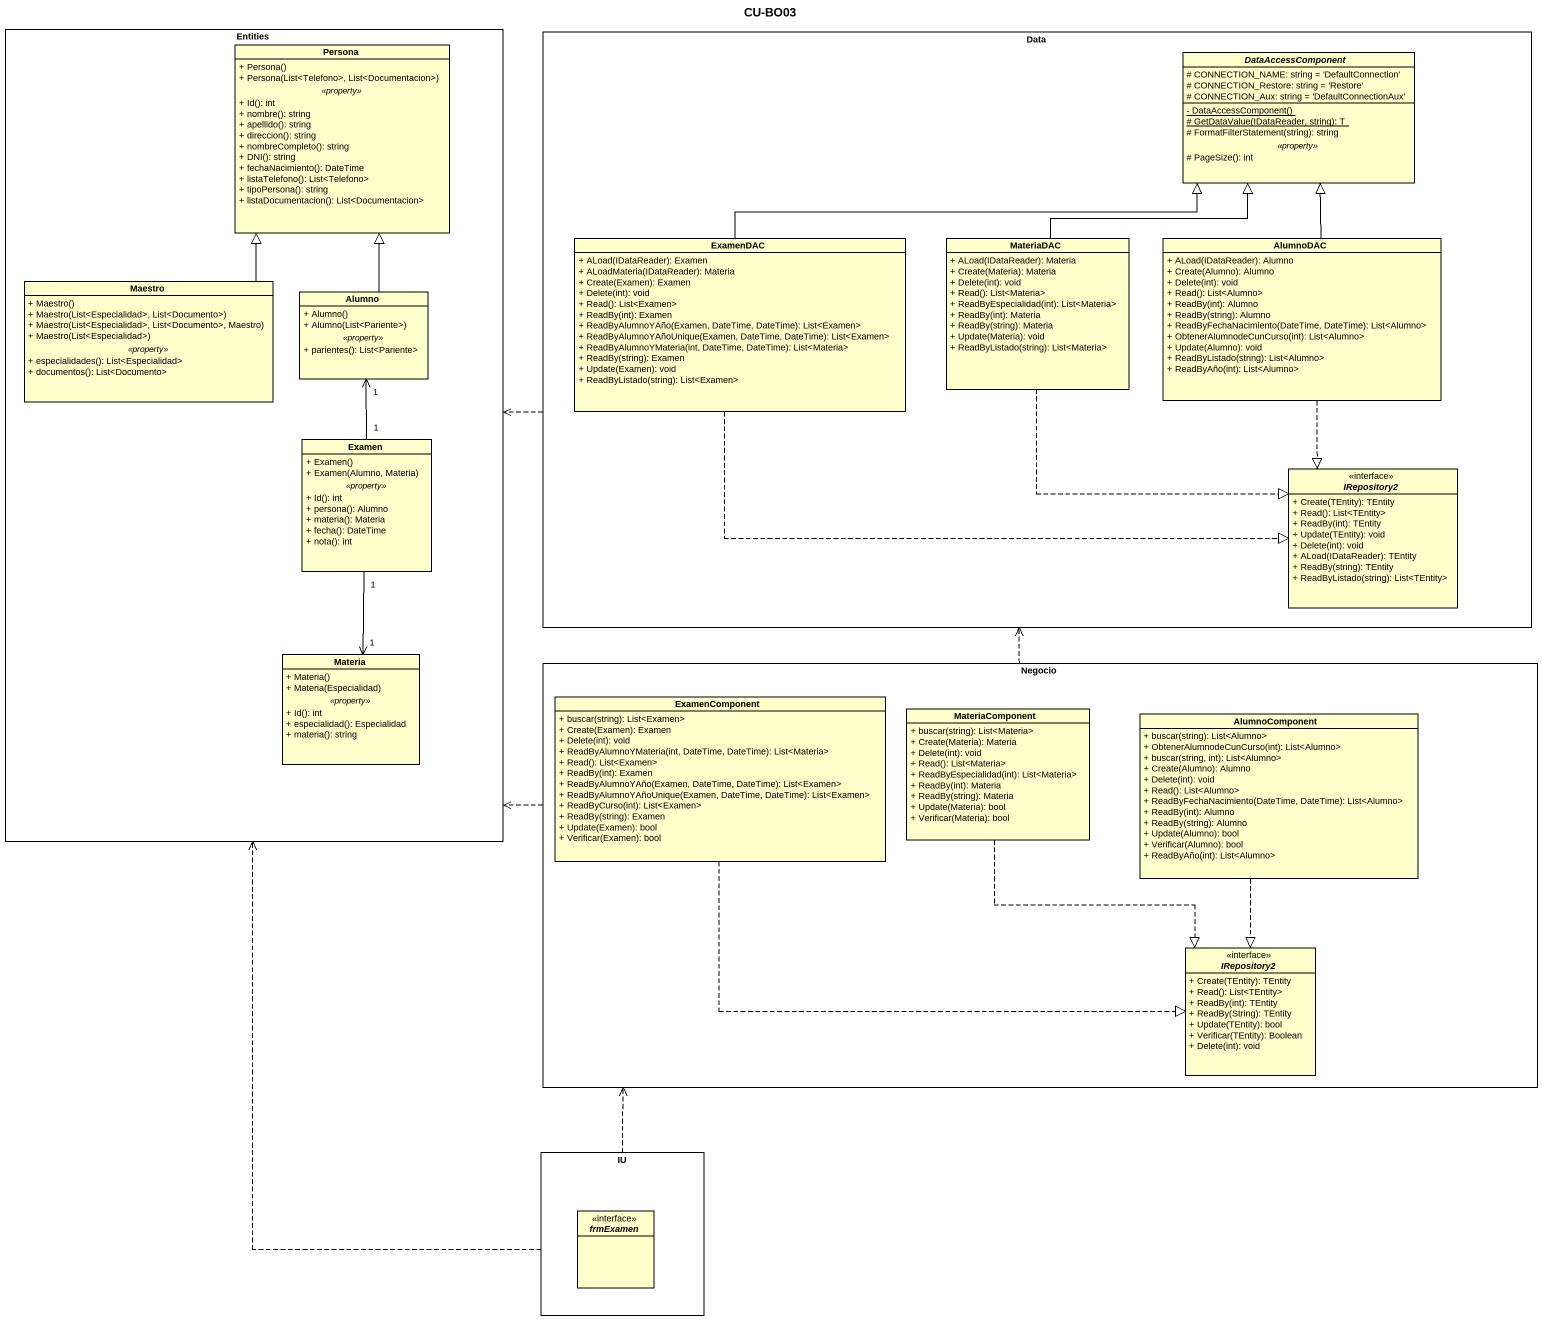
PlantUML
@startuml
title CU-BO03
hide circle
hide empty members
skinparam classAttributeIconSize 0
rectangle Entities {
  class Persona {
    + Persona()
    + Persona(List<Telefono>, List<Documentacion>)
    .. <<property>> ..
    + Id(): int
    + nombre(): string
    + apellido(): string
    + direccion(): string
    + nombreCompleto(): string
    + DNI(): string
    + fechaNacimiento(): DateTime
    + listaTelefono(): List<Telefono>
    + tipoPersona(): string
    + listaDocumentacion(): List<Documentacion>
  }
  class Maestro {
    + Maestro()
    + Maestro(List<Especialidad>, List<Documento>)
    + Maestro(List<Especialidad>, List<Documento>, Maestro)
    + Maestro(List<Especialidad>)
    .. <<property>> ..
    + especialidades(): List<Especialidad>
    + documentos(): List<Documento>
  }
  class Alumno {
    + Alumno()
    + Alumno(List<Pariente>)
    .. <<property>> ..
    + parientes(): List<Pariente>
  }
  class Examen {
    + Examen()
    + Examen(Alumno, Materia)
    .. <<property>> ..
    + Id(): int
    + persona(): Alumno
    + materia(): Materia
    + fecha(): DateTime
    + nota(): int
  }
  class Materia {
    + Materia()
    + Materia(Especialidad)
    .. <<property>> ..
    + Id(): int
    + especialidad(): Especialidad
    + materia(): string
  }
}
rectangle Data {
  abstract class DataAccessComponent {
    # CONNECTION_NAME: string = 'DefaultConnection'
    # CONNECTION_Restore: string = 'Restore'
    # CONNECTION_Aux: string = 'DefaultConnectionAux'
    --
    {static} - DataAccessComponent()
    {static} # GetDataValue(IDataReader, string): T
    # FormatFilterStatement(string): string
    .. <<property>> ..
    # PageSize(): int
  }
  class ExamenDAC {
    + ALoad(IDataReader): Examen
    + ALoadMateria(IDataReader): Materia
    + Create(Examen): Examen
    + Delete(int): void
    + Read(): List<Examen>
    + ReadBy(int): Examen
    + ReadByAlumnoYAño(Examen, DateTime, DateTime): List<Examen>
    + ReadByAlumnoYAñoUnique(Examen, DateTime, DateTime): List<Examen>
    + ReadByAlumnoYMateria(int, DateTime, DateTime): List<Materia>
    + ReadBy(string): Examen
    + Update(Examen): void
    + ReadByListado(string): List<Examen>
  }
  class MateriaDAC {
    + ALoad(IDataReader): Materia
    + Create(Materia): Materia
    + Delete(int): void
    + Read(): List<Materia>
    + ReadByEspecialidad(int): List<Materia>
    + ReadBy(int): Materia
    + ReadBy(string): Materia
    + Update(Materia): void
    + ReadByListado(string): List<Materia>
  }
  class AlumnoDAC {
    + ALoad(IDataReader): Alumno
    + Create(Alumno): Alumno
    + Delete(int): void
    + Read(): List<Alumno>
    + ReadBy(int): Alumno
    + ReadBy(string): Alumno
    + ReadByFechaNacimiento(DateTime, DateTime): List<Alumno>
    + ObtenerAlumnodeCunCurso(int): List<Alumno>
    + Update(Alumno): void
    + ReadByListado(string): List<Alumno>
    + ReadByAño(int): List<Alumno>
  }
  interface IRepository2 {
    + Create(TEntity): TEntity
    + Read(): List<TEntity>
    + ReadBy(int): TEntity
    + Update(TEntity): void
    + Delete(int): void
    + ALoad(IDataReader): TEntity
    + ReadBy(string): TEntity
    + ReadByListado(string): List<TEntity>
  }
}
rectangle Negocio {
  class ExamenComponent {
    + buscar(string): List<Examen>
    + Create(Examen): Examen
    + Delete(int): void
    + ReadByAlumnoYMateria(int, DateTime, DateTime): List<Materia>
    + Read(): List<Examen>
    + ReadBy(int): Examen
    + ReadByAlumnoYAño(Examen, DateTime, DateTime): List<Examen>
    + ReadByAlumnoYAñoUnique(Examen, DateTime, DateTime): List<Examen>
    + ReadByCurso(int): List<Examen>
    + ReadBy(string): Examen
    + Update(Examen): bool
    + Verificar(Examen): bool
  }
  class MateriaComponent {
    + buscar(string): List<Materia>
    + Create(Materia): Materia
    + Delete(int): void
    + Read(): List<Materia>
    + ReadByEspecialidad(int): List<Materia>
    + ReadBy(int): Materia
    + ReadBy(string): Materia
    + Update(Materia): bool
    + Verificar(Materia): bool
  }
  class AlumnoComponent {
    + buscar(string): List<Alumno>
    + ObtenerAlumnodeCunCurso(int): List<Alumno>
    + buscar(string, int): List<Alumno>
    + Create(Alumno): Alumno
    + Delete(int): void
    + Read(): List<Alumno>
    + ReadByFechaNacimiento(DateTime, DateTime): List<Alumno>
    + ReadBy(int): Alumno
    + ReadBy(string): Alumno
    + Update(Alumno): bool
    + Verificar(Alumno): bool
    + ReadByAño(int): List<Alumno>
  }
  interface "IRepository2" as IRepository2_2 {
    + Create(TEntity): TEntity
    + Read(): List<TEntity>
    + ReadBy(int): TEntity
    + ReadBy(String): TEntity
    + Update(TEntity): bool
    + Verificar(TEntity): Boolean
    + Delete(int): void
  }
}
rectangle IU {
  interface frmExamen
}
Data .left.> Entities
ExamenDAC -right-|> DataAccessComponent
ExamenDAC .right.|> IRepository2
MateriaDAC -up-|> DataAccessComponent
MateriaDAC ..|> IRepository2
AlumnoDAC -up-|> DataAccessComponent
AlumnoDAC ..|> IRepository2
Maestro -up-|> Persona
Alumno -up-|> Persona
Examen "1" -up-> "1" Alumno
Examen "1" --> "1" Materia
Negocio .left.> Entities
Negocio .up.> Data
ExamenComponent .right.|> IRepository2_2
MateriaComponent ..|> IRepository2_2
AlumnoComponent ..|> IRepository2_2
IU .up.> Entities
IU .up.> Negocio
@enduml
